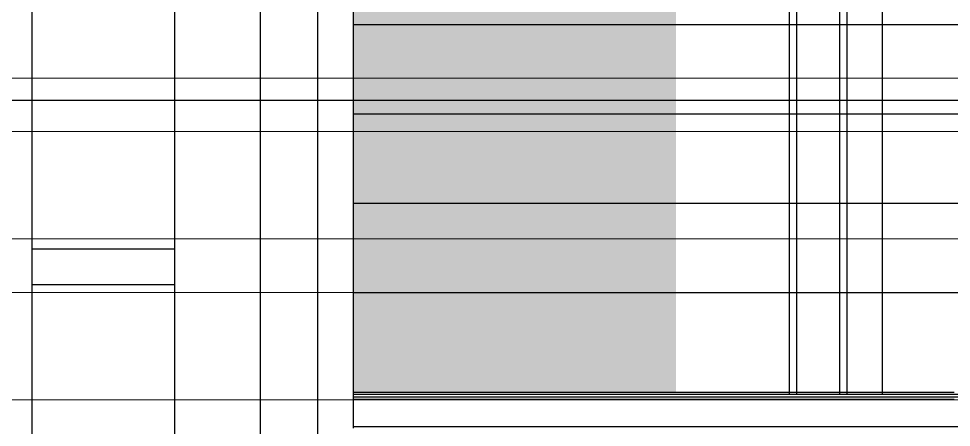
# Model space of a CAD drawing. Header units: inches. Extents: x 37.8 to 126.9, y 5.9 to 51.9.
# Drawn here: x 111.37 to 112.674, y 28.343 to 28.915 of the extents above; entities that cross this region are included whole.
import ezdxf

# ---------------------------------------------------------------- set-up
doc = ezdxf.new("R2010")
doc.units = ezdxf.units.IN
doc.header["$MEASUREMENT"] = 0
doc.layers.add('LAYER1', color=8, linetype='Continuous', lineweight=9)
doc.layers.add('TEXT.', color=7, linetype='Continuous')

msp = doc.modelspace()

# ---------------------------------------------------------------- hatches: boundary and pattern name
h = msp.add_hatch(color=0)
h.dxf.hatch_style = 1
h.paths.add_polyline_path([(112.28929, 29.31184), (112.44803, 29.31184), (112.44803, 29.51228), (112.10471, 29.51228), (112.06504, 29.50028), (112.00076, 29.47971), (111.93681, 29.45812), (111.87322, 29.43552), (111.83803, 29.42239), (111.83803, 28.39228), (112.28929, 28.39228)])
h.paths.add_polyline_path([(112.51803, 29.58228), (112.36791, 29.58228), (112.32519, 29.57226), (112.25973, 29.55582), (112.19455, 29.53833), (112.13826, 29.52228), (112.45803, 29.52228), (112.45803, 29.31184), (112.51803, 29.31184)])
h.paths.add_polyline_path([(112.57803, 29.62549), (112.52301, 29.61533), (112.45685, 29.60202), (112.41208, 29.59228), (112.52803, 29.59228), (112.52803, 29.31184), (112.57803, 29.31184)])
h.paths.add_polyline_path([(112.67803, 29.64215), (112.65594, 29.63879), (112.58938, 29.62759), (112.57803, 29.62549), (112.57803, 29.31184), (112.67803, 29.31184)])
h.paths.add_polyline_path([(114.6553, 29.47971), (114.59101, 29.50028), (114.52641, 29.51982), (114.46151, 29.53833), (114.39632, 29.55582), (114.33087, 29.57226), (114.26516, 29.58767), (114.19921, 29.60202), (114.13304, 29.61533), (114.06667, 29.62759), (114.00012, 29.63879), (113.93339, 29.64894), (113.86652, 29.65802), (113.7995, 29.66604), (113.73237, 29.67299), (113.66514, 29.67888), (113.59782, 29.6837), (113.53043, 29.68745), (113.46299, 29.69013), (113.39552, 29.69173), (113.32803, 29.69227), (113.26054, 29.69173), (113.19307, 29.69013), (113.12563, 29.68745), (113.05824, 29.6837), (112.99092, 29.67888), (112.92369, 29.67299), (112.85656, 29.66604), (112.78954, 29.65802), (112.72266, 29.64894), (112.67803, 29.64215), (112.67803, 29.31184), (114.81803, 29.31184), (114.81803, 29.42239), (114.78284, 29.43552), (114.71924, 29.45812)])
at = {"true_color": 0x9898cc}
h = msp.add_hatch(dxfattribs=at)
h.set_pattern_fill('ANSI31', color=253, angle=135)
h.set_pattern_definition([(180, (290.93332, 353.28142), (-1e-17, -0.125), [])])
h.paths.add_polyline_path([(114.81803, 29.14228), (111.83803, 29.14228), (111.83803, 28.44228), (114.81803, 28.44228)])
at = {"layer": 'LAYER1', "true_color": 0xc2b093}
h = msp.add_hatch(dxfattribs=at)
h.set_pattern_fill('ANSI32', color=253, scale=0.6, angle=135)
h.set_pattern_definition([(180, (290.93332, 359.28142), (-1e-17, -0.225), []), (180, (290.85832, 359.35642), (-1e-17, -0.225), [])])
h.paths.add_polyline_path([(106.05653, 37.34228), (106.05653, 37.54228), (106.05653, 37.59228), (106.05653, 37.99228), (106.05653, 38.04228), (106.05653, 38.44228), (106.05653, 38.49228), (106.05653, 38.84228), (107.05653, 38.84228), (107.05653, 38.49228), (107.05653, 38.44228), (107.05653, 38.04228), (107.05653, 37.99228), (107.05653, 37.59228), (107.05653, 37.54228), (107.05653, 37.34228)], flags=16)
h.paths.add_polyline_path([(107.99803, 37.34228), (107.99803, 37.54228), (107.99803, 37.59228), (107.99803, 37.99228), (107.99803, 38.04228), (107.99803, 38.44228), (107.99803, 38.49228), (107.99803, 38.84228), (108.99803, 38.84228), (108.99803, 38.49228), (108.99803, 38.44228), (108.99803, 38.04228), (108.99803, 37.99228), (108.99803, 37.59228), (108.99803, 37.54228), (108.99803, 37.34228)], flags=16)
h.paths.add_polyline_path([(116.59064, 26.14228), (116.59064, 26.94228), (117.19803, 26.94228), (117.19803, 26.14228)])
h.paths.add_polyline_path([(117.39803, 37.34228), (109.19803, 37.34228), (109.19803, 40.69228), (109.19803, 40.99228), (104.09803, 40.99228), (104.09803, 37.34228), (102.15807, 37.34228), (102.15807, 20.54228), (107.51799, 20.54228), (107.51799, 22.74228), (108.71799, 22.74228), (108.71799, 20.54228), (108.91799, 20.54228), (108.91799, 22.74228), (112.11799, 22.74228), (112.11799, 20.54228), (117.39803, 20.54228)])

# ---------------------------------------------------------------- linework, layer by layer
for p, q in [((111.70803, 27.64228), (111.70803, 29.94228)), ((111.78803, 27.64228), (111.78803, 29.94228)), ((112.57803, 28.39228), (112.57803, 29.64228)), ((112.52803, 29.59228), (112.52803, 28.39228)), ((112.51803, 28.39228), (112.51803, 29.58228)), ((112.45803, 28.39228), (112.45803, 29.52228)), ((111.83803, 28.39228), (111.83803, 29.51228)), ((112.44803, 28.39228), (112.44803, 29.51228)), ((111.38803, 28.99228), (111.38803, 28.59228)), ((111.58803, 28.59228), (111.58803, 28.99228)), ((111.58803, 28.59228), (111.38803, 28.59228)), ((111.38803, 28.59228), (111.38803, 28.54228)), ((111.58803, 28.54228), (111.58803, 28.59228)), ((111.58803, 28.54228), (111.38803, 28.54228)), ((111.38803, 28.54228), (111.38803, 28.14228)), ((111.58803, 28.14228), (111.58803, 28.54228)), ((111.83803, 28.39228), (112.44803, 28.39228)), ((111.83803, 28.38581), (111.83803, 28.39228)), ((111.83803, 28.38258), (111.83803, 28.38581)), ((111.83803, 28.38581), (114.81803, 28.38581)), ((112.44803, 28.39058), (112.44803, 28.39228)), ((112.44803, 28.39228), (112.45803, 28.39228)), ((112.44803, 28.38857), (112.44803, 28.39)), ((112.45803, 28.39058), (112.45803, 28.39228)), ((112.45803, 28.39228), (112.51803, 28.39228)), ((112.45803, 28.38857), (112.45803, 28.39)), ((112.51803, 28.39058), (112.51803, 28.39228)), ((112.51803, 28.39228), (112.52803, 28.39228)), ((112.51803, 28.38857), (112.51803, 28.39)), ((112.52803, 28.39228), (112.52803, 28.39058)), ((112.52803, 28.39228), (112.57803, 28.39228)), ((112.52803, 28.39), (112.52803, 28.38857)), ((112.57803, 28.39058), (112.57803, 28.39228)), ((112.57803, 28.39228), (112.67803, 28.39228)), ((112.57803, 28.38857), (112.57803, 28.39)), ((111.83803, 28.38258), (112.44803, 28.38258)), ((111.83803, 28.34416), (111.83803, 28.38258)), ((112.44803, 28.38218), (112.44803, 28.38258)), ((112.44803, 28.38258), (112.45803, 28.38258)), ((112.45803, 28.38218), (112.45803, 28.38258)), ((112.45803, 28.38258), (112.51803, 28.38258)), ((112.51803, 28.38218), (112.51803, 28.38258)), ((112.51803, 28.38258), (112.52803, 28.38258)), ((112.52803, 28.38258), (112.52803, 28.38218)), ((112.52803, 28.38258), (112.57803, 28.38258)), ((112.57803, 28.38218), (112.57803, 28.38258)), ((112.57803, 28.38258), (112.67803, 28.38258)), ((111.83803, 28.34228), (111.83803, 28.34416)), ((111.83803, 28.34416), (114.81803, 28.34416))]:
    msp.add_line(p, q)
msp.add_lwpolyline([(111.83803, 29.14228), (114.81803, 29.14228), (114.81803, 28.38904), (111.83803, 28.38904)], close=True)
at = {"layer": 'TEXT.', "color": 8}
msp.add_line((116.3079, 28.79996), (101.05052, 28.79996), dxfattribs=at)

doc.saveas('drawing.dxf')
